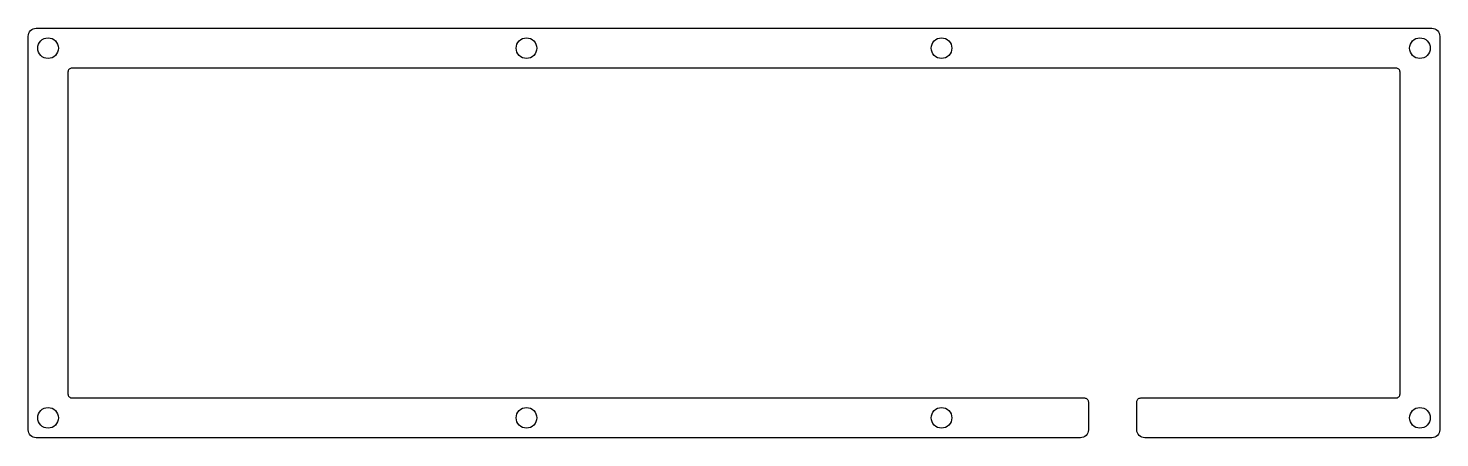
# Model space of a CAD drawing. Header units: millimetres. Extents: x -335 to 20, y 62 to 165.
import ezdxf

# ---------------------------------------------------------------- set-up
doc = ezdxf.new("R2010")
doc.units = ezdxf.units.MM
doc.layers.get('0').update_dxf_attribs({"linetype": 'CONTINUOUS'})

msp = doc.modelspace()

# ---------------------------------------------------------------- linework, layer by layer
msp.add_lwpolyline([(-69.58, 72.15, -0.414214), (-68.58, 71.15), (-68.58, 64.15, -0.414214), (-70.58, 62.15), (-333.49, 62.15, -0.414214), (-335.49, 64.15), (-335.49, 163.11, -0.414214), (-333.49, 165.11), (17.89, 165.11, -0.414214), (19.89, 163.11), (19.89, 64.15, -0.414214), (17.89, 62.15), (-54.38, 62.15, -0.414214), (-56.38, 64.15), (-56.38, 71.15, -0.414214), (-55.38, 72.15), (8.89, 72.15, 0.414214), (9.89, 73.15), (9.89, 154.11, 0.414214), (8.89, 155.11), (-324.49, 155.11, 0.414214), (-325.49, 154.11), (-325.49, 73.15, 0.414214), (-324.49, 72.15)], format="xyb", close=True)
for centre in [(-330.49, 160.11), (-210.05, 160.11), (-105.55, 160.11), (14.89, 160.11), (-330.49, 67.15), (-210.05, 67.15), (-105.55, 67.15), (14.89, 67.15)]:
    msp.add_circle(centre, 2.6)

doc.saveas('drawing.dxf')
